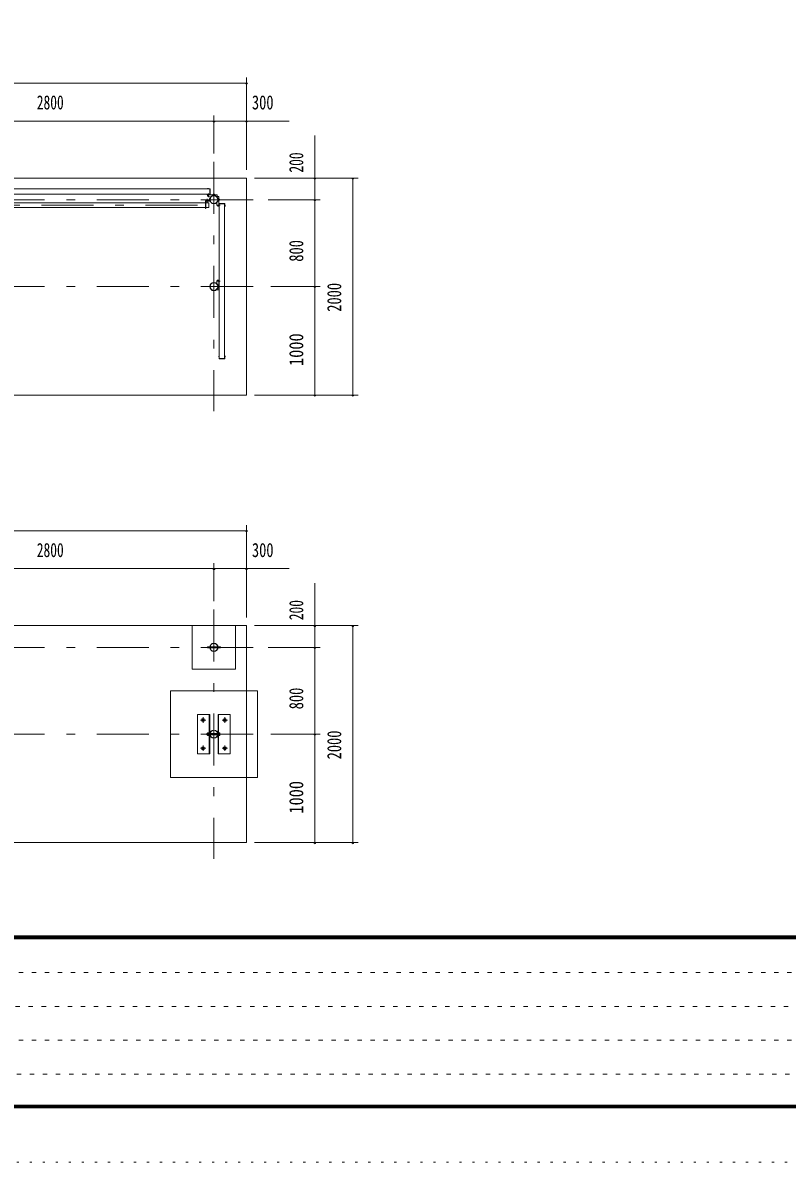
# Model space of a CAD drawing. Units: millimetres, scale not verified. Extents: x -23352 to 23352, y -10500 to 10500.
# Drawn here: x 2228 to 9273, y -10500 to 0 of the extents above; entities that cross this region are included whole.
import ezdxf
from ezdxf.enums import TextEntityAlignment as Align

# ---------------------------------------------------------------- set-up
doc = ezdxf.new("R2010")
doc.units = ezdxf.units.MM
doc.header["$LTSCALE"] = 40
for name, pattern in [('USER1', [3, 1, -2]), ('USER3', [24, 12, -5, 2, -5]), ('USER4', [3, 0.5, -2.5])]:
    doc.linetypes.add(name, pattern=pattern)
for name, color, linetype, lineweight in [('0-2_1-0BOLD', 7, 'Continuous', 18), ('0-3_1-2CENTER', 3, 'USER3', 18), ('0-4_1-4THIN', 4, 'Continuous', 18), ('0-5_1-5DIM', 3, 'Continuous', 18), ('0-C_F-F', 5, 'Continuous', 18), ('0-D_F-E_J_ADD', 5, 'USER4', 18)]:
    doc.layers.add(name, color=color, linetype=linetype, lineweight=lineweight)
doc.styles.add('ＭＳ ゴシック', font='')
doc.styles.get('ＭＳ ゴシック').set_extended_font_data('MS Gothic')

msp = doc.modelspace()

# ---------------------------------------------------------------- linework, layer by layer
at = {"layer": '0-2_1-0BOLD'}
for p, q in [((-3660.45, -1430.33), (4289.55, -1430.33)), ((4289.55, -1430.33), (4289.55, -3430.33)), ((1226.55, -1531.67), (3952.55, -1531.67)), ((3924.55, -1531.27), (3924.55, -1531.67)), ((3926.15, -1529.67), (3952.95, -1529.67)), ((3952.95, -1531.27), (3926.15, -1531.27)), ((3926.15, -1531.67), (3926.15, -1531.27)), ((3931.05, -1529.67), (3931.15, -1528.56)), ((3931.05, -1529.39), (3931.05, -1529.67)), ((3938.05, -1529.67), (3937.96, -1528.56)), ((3952.55, -1580.67), (3952.55, -1531.67)), ((3952.95, -1581.07), (3952.95, -1531.27)), ((3954.55, -1531.27), (3954.55, -1581.07)), ((1226.55, -1580.67), (3952.55, -1580.67)), ((1267.7, -1658.13), (3911.41, -1658.13)), ((3916.61, -1640.33), (3946.21, -1640.33)), ((3946.21, -1643.53), (3916.61, -1643.53)), ((3924.55, -1581.07), (3924.55, -1580.67)), ((3926.15, -1581.07), (3926.15, -1580.67)), ((3952.95, -1581.07), (3926.15, -1581.07)), ((3952.95, -1582.67), (3926.15, -1582.67)), ((3929.55, -1594.18), (3929.55, -1584.18)), ((4019.55, -1584.18), (3929.55, -1584.18)), ((3961.78, -1604.18), (3939.55, -1604.18)), ((4015.7, -1658.11), (4015.7, -1680.33)), ((4019.55, -1595.16), (4019.55, -1584.18)), ((4024.72, -1600.33), (4035.7, -1600.33)), ((4035.7, -1600.33), (4035.7, -1690.33)), ((4037.21, -1666.93), (4037.21, -1693.73)), ((4088.61, -1665.33), (4038.81, -1665.33)), ((4038.81, -1666.93), (4088.61, -1666.93)), ((4038.81, -1666.93), (4038.81, -1693.73)), ((4088.21, -3093.33), (4088.21, -1667.33)), ((4088.61, -1666.93), (4088.61, -1693.73)), ((4090.21, -1693.73), (4090.21, -1666.93)), ((3911.41, -1700.83), (1267.7, -1700.83)), ((4025.7, -1690.33), (4035.7, -1690.33)), ((4038.81, -1693.73), (4039.21, -1693.73)), ((4038.81, -1695.33), (4039.21, -1695.33)), ((4088.21, -1693.73), (4088.61, -1693.73)), ((4088.61, -1695.33), (4088.21, -1695.33)), ((4090.21, -1681.83), (4091.33, -1681.93)), ((4090.21, -1688.83), (4091.33, -1688.73)), ((4090.5, -1688.83), (4090.21, -1688.83)), ((4015.7, -2380.33), (4015.7, -2402.55)), ((4025.7, -2370.33), (4035.7, -2370.33)), ((4035.7, -2460.33), (4035.7, -2370.33)), ((4024.72, -2460.33), (4035.7, -2460.33)), ((4037.21, -3071.83), (4036.09, -3071.93)), ((4037.21, -3078.83), (4036.09, -3078.73)), ((4036.92, -3078.83), (4037.21, -3078.83)), ((4037.21, -3093.73), (4037.21, -3066.93)), ((4038.81, -3065.33), (4039.21, -3065.33)), ((4038.81, -3093.73), (4038.81, -3066.93)), ((4038.81, -3066.93), (4039.21, -3066.93)), ((4038.81, -3093.73), (4088.61, -3093.73)), ((4088.61, -3095.33), (4038.81, -3095.33)), ((4039.21, -3093.33), (4088.21, -3093.33)), ((4088.61, -3065.33), (4088.21, -3065.33)), ((4088.21, -3066.93), (4088.61, -3066.93)), ((4088.61, -3093.73), (4088.61, -3066.93)), ((4090.21, -3066.93), (4090.21, -3093.73)), ((4090.21, -3071.83), (4091.33, -3071.93)), ((4090.21, -3078.83), (4091.33, -3078.73)), ((4090.5, -3078.83), (4090.21, -3078.83)), ((4289.55, -3430.33), (-3660.45, -3430.33)), ((-3660.45, -5555.33), (4289.55, -5555.33)), ((3789.55, -5555.32), (3789.55, -5955.32)), ((4189.55, -5555.32), (3789.55, -5555.32)), ((4189.55, -5955.32), (4189.55, -5555.32)), ((4289.55, -5555.33), (4289.55, -7555.32)), ((3929.55, -5749.32), (3929.55, -5761.32)), ((3929.55, -5749.32), (3951.88, -5749.32)), ((3929.55, -5761.32), (3951.88, -5761.32)), ((3954.72, -5749.32), (4024.39, -5749.32)), ((3954.72, -5761.32), (4024.39, -5761.32)), ((4027.23, -5749.32), (4049.55, -5749.32)), ((4027.23, -5761.32), (4049.55, -5761.32)), ((4049.55, -5749.32), (4049.55, -5761.32)), ((3789.55, -5955.32), (4189.55, -5955.32)), ((3946.9, -6735.32), (3946.9, -6375.32)), ((4032.2, -6375.32), (4032.2, -6735.32)), ((3930.7, -6549.32), (3927.4, -6549.32)), ((3930.7, -6561.32), (3927.4, -6561.32)), ((3940.7, -6549.55), (3931.71, -6549.55)), ((3940.7, -6561.1), (3931.71, -6561.1)), ((3940.7, -6552.32), (3943.7, -6555.32)), ((3943.7, -6558.32), (3940.7, -6555.32)), ((3940.7, -6567.52), (3943.7, -6567.52)), ((3943.7, -6567.82), (3946.9, -6567.82)), ((3954.72, -6549.32), (4024.39, -6549.32)), ((4024.39, -6561.32), (3954.72, -6561.32)), ((3975.41, -6549.32), (3975.41, -6561.32)), ((4035.4, -6567.82), (4032.2, -6567.82)), ((4035.4, -6549.55), (4042.4, -6549.55)), ((4042.4, -6561.1), (4035.4, -6561.1)), ((4042.4, -6566.87), (4035.4, -6566.87)), ((4289.55, -7555.32), (-3660.45, -7555.32))]:
    msp.add_line(p, q, dxfattribs=at)
for points in [[(3914.6, -1645.53), (3914.6, -1711.33), (3911.41, -1711.33), (3911.41, -1645.53)], [(3914.6, -1658.13), (3943.45, -1658.13), (3943.45, -1700.83), (3914.6, -1700.83)], [(3948.21, -1638.33), (3948.21, -1618.33), (3951.41, -1618.33), (3951.41, -1638.33)], [(4039.21, -3093.33), (4039.21, -1667.33), (4088.21, -1667.33)], [(3930.7, -6545.52), (3931.71, -6543.78), (3940.7, -6543.78)], [(3930.7, -6545.52), (3930.7, -6565.12), (3931.71, -6566.87), (3940.7, -6566.87)], [(3943.7, -6543.12), (3940.7, -6543.12), (3940.7, -6567.52)], [(3943.7, -6567.82), (3943.7, -6542.82), (3946.9, -6542.82)], [(4035.4, -6567.82), (4035.4, -6542.82), (4032.2, -6542.82)], [(4035.4, -6543.78), (4042.4, -6543.78), (4043.41, -6545.52), (4043.41, -6565.12), (4042.4, -6566.87)]]:
    msp.add_lwpolyline(points, dxfattribs=at)
for points in [[(3589.55, -6955.32), (3589.55, -6155.32), (4389.55, -6155.32), (4389.55, -6955.32)], [(3839.4, -6735.32), (3839.4, -6375.32), (3951.4, -6375.32), (3951.4, -6735.32)], [(4027.7, -6375.32), (4139.71, -6375.32), (4139.71, -6735.32), (4027.7, -6735.32)], [(3895.33, -6435.32), (3883.78, -6435.32), (3878.01, -6425.32), (3883.78, -6415.32), (3895.33, -6415.32), (3901.1, -6425.32)], [(4083.78, -6435.32), (4095.33, -6435.32), (4101.1, -6425.32), (4095.33, -6415.32), (4083.78, -6415.32), (4078.01, -6425.32)], [(3927.4, -6549.33), (3925.4, -6551.32), (3925.4, -6559.32), (3927.4, -6561.32)], [(3883.78, -6695.32), (3895.33, -6695.32), (3901.1, -6685.32), (3895.33, -6675.32), (3883.78, -6675.32), (3878.01, -6685.32)], [(4083.78, -6695.32), (4095.33, -6695.32), (4101.1, -6685.32), (4095.33, -6675.32), (4083.78, -6675.32), (4078.01, -6685.32)]]:
    msp.add_lwpolyline(points, close=True, dxfattribs=at)
for centre, radius in [((3989.55, -1630.33), 38.15), ((3989.56, -1630.33), 38.15), ((3989.55, -1630.33), 35.35), ((3989.56, -1630.33), 35.35), ((3989.55, -2430.33), 38.15), ((3989.55, -2430.33), 35.35), ((3989.55, -5755.32), 38.15), ((3989.55, -5755.32), 35.35), ((3889.55, -6425.32), 14.5), ((3889.55, -6425.32), 9.8), ((3889.55, -6425.32), 4.4), ((4089.55, -6425.32), 14.5), ((4089.55, -6425.32), 9.8), ((4089.55, -6425.32), 4.4), ((3989.55, -6555.32), 38.15), ((3989.55, -6555.32), 35.35), ((3889.55, -6685.32), 14.5), ((3889.55, -6685.32), 9.8), ((3889.55, -6685.32), 4.4), ((4089.55, -6685.32), 14.5), ((4089.55, -6685.32), 9.8), ((4089.55, -6685.32), 4.4)]:
    msp.add_circle(centre, radius, dxfattribs=at)
for centre, radius, start, end in [((3926.15, -1531.27), 1.6, 90, 180), ((3932.45, -1528.67), 1.3, 105.88085, 175), ((3934.55, -1536.07), 9, 74.11915, 105.88085), ((3936.66, -1528.67), 1.3, 5, 74.11915), ((3952.95, -1531.27), 1.6, 0, 90), ((3916.61, -1645.53), 5.2, 90, 180), ((3916.61, -1645.53), 2, 90, 180), ((3926.15, -1581.07), 1.6, 180, 270), ((3939.55, -1594.18), 10, 180, 270), ((3946.21, -1638.33), 2, 270, 0), ((3946.21, -1638.33), 5.2, 270, 0), ((3952.95, -1581.07), 1.6, 270, 0), ((4014.55, -1595.16), 5, 234.59346, 0), ((4024.72, -1605.33), 5, 90, 215.40654), ((4038.81, -1666.93), 1.6, 90, 180), ((4088.61, -1666.93), 1.6, 0, 90), ((4025.7, -1680.33), 10, 180, 270), ((4038.81, -1693.73), 1.6, 180, 270), ((4088.61, -1693.73), 1.6, 270, 0), ((4091.21, -1683.22), 1.3, 15.88085, 85), ((4091.21, -1687.44), 1.3, 275, 344.11915), ((4083.81, -1685.33), 9, 344.11915, 15.88085), ((4025.7, -2380.33), 10, 90, 180), ((4025.7, -2380.33), 10, 90, 180), ((4024.72, -2455.33), 5, 144.59346, 270), ((4043.61, -3075.33), 9, 164.11915, 195.88085), ((4036.2, -3073.22), 1.3, 95, 164.11915), ((4036.2, -3077.44), 1.3, 195.88085, 265), ((4038.81, -3066.93), 1.6, 90, 180), ((4038.81, -3093.73), 1.6, 180, 270), ((4088.61, -3066.93), 1.6, 0, 90), ((4088.61, -3093.73), 1.6, 270, 0), ((4091.21, -3073.22), 1.3, 15.88085, 85), ((4091.21, -3077.44), 1.3, 275, 344.11915), ((4083.81, -3075.33), 9, 344.11915, 15.88085), ((3935.34, -6546.66), 4.63, 180, 218.53143), ((3947.73, -6555.32), 17.02, 160.16867, 199.82912), ((3935.34, -6563.98), 4.63, 141.45377, 180), ((4026.38, -6555.32), 17.02, 340.17088, 19.83133), ((4038.77, -6563.98), 4.63, 0, 38.54623), ((4038.77, -6546.66), 4.63, 321.46857, 360)]:
    msp.add_arc(centre, radius, start, end, dxfattribs=at)
at = {"layer": '0-3_1-2CENTER'}
for p, q in [((3989.55, -1280.33), (3989.55, -3580.33)), ((3934.55, -1534.27), (3934.55, -1526.67)), ((3939.55, -1572.47), (3939.55, -1597.47)), ((-3810.45, -1630.33), (4439.56, -1630.33)), ((-3360.45, -1679.48), (3989.56, -1679.48)), ((3926.41, -1621.33), (3926.41, -1663.13)), ((3934.55, -1585.67), (3934.55, -1578.07)), ((4047.41, -1680.33), (4022.41, -1680.33)), ((4034.21, -1685.33), (4041.81, -1685.33)), ((4085.61, -1685.33), (4093.21, -1685.33)), ((4045.9, -2380.33), (4020.9, -2380.33)), ((-3810.45, -2430.33), (4439.56, -2430.33)), ((4034.21, -3075.33), (4041.81, -3075.33)), ((4085.61, -3075.33), (4093.21, -3075.33)), ((3989.55, -5405.33), (3989.55, -7705.32)), ((-3810.45, -5755.32), (4439.56, -5755.32)), ((3889.55, -6450.32), (3889.55, -6400.32)), ((4089.55, -6400.32), (4089.55, -6450.32)), ((3914.55, -6425.32), (3864.56, -6425.32)), ((4064.55, -6425.32), (4114.55, -6425.32)), ((-3810.45, -6555.32), (4439.56, -6555.32)), ((3864.56, -6685.32), (3914.55, -6685.32)), ((3889.55, -6710.32), (3889.55, -6660.32)), ((4114.55, -6685.32), (4064.55, -6685.32)), ((4089.55, -6710.32), (4089.55, -6660.32))]:
    msp.add_line(p, q, dxfattribs=at)
at = {"layer": '0-4_1-4THIN'}
for p, q in [((3997.05, -1584.18), (3982.05, -1584.18)), ((3984.65, -1578.98), (3994.45, -1578.98)), ((3986.67, -1579.48), (3986.67, -1582.98)), ((3992.44, -1579.48), (3992.44, -1582.98)), ((3994.45, -1578.98), (3995.33, -1579.48)), ((3995.33, -1579.48), (3995.33, -1582.98)), ((4035.7, -1622.83), (4035.7, -1637.83)), ((4040.4, -1624.55), (4036.9, -1624.55)), ((4040.4, -1627.44), (4036.9, -1627.44)), ((4040.4, -1633.21), (4036.9, -1633.21)), ((4040.9, -1625.43), (4040.4, -1624.55)), ((4040.9, -1635.23), (4040.9, -1625.43)), ((4039.21, -2424.55), (4036.9, -2424.55)), ((4039.21, -2427.44), (4036.9, -2427.44)), ((4039.21, -2433.22), (4036.9, -2433.22)), ((4039.21, -2436.1), (4036.9, -2436.1)), ((3930.7, -6550.92), (3925.8, -6550.92)), ((3925.8, -6559.72), (3930.7, -6559.72))]:
    msp.add_line(p, q, dxfattribs=at)
for points in [[(3997.05, -1584.18), (3997.05, -1582.98), (3982.05, -1582.98), (3982.05, -1584.18)], [(3984.65, -1578.98), (3983.78, -1579.48), (3983.78, -1582.98)], [(4035.7, -1622.83), (4036.9, -1622.83), (4036.9, -1637.83), (4035.7, -1637.83)], [(4040.9, -1635.23), (4040.4, -1636.1), (4036.9, -1636.1)], [(4035.7, -2437.83), (4036.9, -2437.83), (4036.9, -2422.83), (4035.7, -2422.83)], [(3954.48, -6550.92), (3975.41, -6550.92), (3978.18, -6549.32)], [(3978.18, -6561.32), (3975.41, -6559.72), (3954.48, -6559.72)]]:
    msp.add_lwpolyline(points, dxfattribs=at)
for centre in [(3889.55, -6425.32), (4089.55, -6425.32), (3889.55, -6685.32), (4089.55, -6685.32)]:
    msp.add_circle(centre, 6, dxfattribs=at)
for centre, radius, start, end in [((3985.22, -1581.3), 2.32, 51.46857, 90), ((3989.56, -1587.49), 8.51, 70.17088, 109.83133), ((3993.88, -1581.29), 2.32, 90, 128.54623), ((4038.59, -1626), 2.32, 321.45377, 0), ((4032.39, -1630.33), 8.51, 340.16867, 19.82912), ((4038.59, -1634.66), 2.32, 0, 38.53143)]:
    msp.add_arc(centre, radius, start, end, dxfattribs=at)
at = {"layer": '0-5_1-5DIM'}
for p, q in [((4289.55, -505.33), (4289.55, -1355.33)), ((-3660.45, -555.33), (4289.55, -555.33)), ((-3660.45, -555.33), (4289.55, -555.33)), ((4299.55, -555.33), (4279.55, -555.33)), ((1189.55, -905.33), (3989.55, -905.33)), ((3999.56, -905.33), (3979.56, -905.33)), ((3989.55, -1205.33), (3989.55, -855.33)), ((3989.55, -905.33), (4289.55, -905.33)), ((4299.55, -905.33), (4279.55, -905.33)), ((4289.55, -905.33), (4682.05, -905.33)), ((4919.56, -3430.33), (4919.56, -1037.83)), ((4364.55, -1430.33), (5319.56, -1430.33)), ((4929.56, -1430.33), (4909.56, -1430.33)), ((4919.56, -1630.33), (4919.56, -1430.33)), ((5279.56, -1430.33), (5259.56, -1430.33)), ((5269.55, -1430.33), (5269.55, -3430.33)), ((5269.55, -1430.33), (5269.55, -3430.33)), ((4969.56, -1630.33), (4489.56, -1630.33)), ((4929.56, -1630.33), (4909.56, -1630.33)), ((4919.56, -2430.33), (4919.56, -1630.33)), ((4514.55, -2430.33), (4969.56, -2430.33)), ((4929.56, -2430.33), (4909.56, -2430.33)), ((4919.56, -3430.33), (4919.56, -2430.33)), ((5319.56, -3430.33), (4364.55, -3430.33)), ((4929.56, -3430.33), (4909.56, -3430.33)), ((5279.56, -3430.33), (5259.56, -3430.33)), ((-3660.45, -4680.32), (4289.55, -4680.32)), ((-3660.45, -4680.32), (4289.55, -4680.32)), ((4299.55, -4680.32), (4279.55, -4680.32)), ((4289.55, -4630.33), (4289.55, -5480.32)), ((1189.55, -5030.33), (3989.55, -5030.33)), ((3999.56, -5030.33), (3979.56, -5030.33)), ((3989.55, -5330.33), (3989.55, -4980.33)), ((3989.55, -5030.33), (4289.55, -5030.33)), ((4299.55, -5030.33), (4279.55, -5030.33)), ((4289.55, -5030.33), (4682.05, -5030.33)), ((4919.56, -7555.33), (4919.56, -5162.82)), ((4364.55, -5555.32), (5319.56, -5555.32)), ((4929.56, -5555.32), (4909.56, -5555.32)), ((4919.56, -5755.32), (4919.56, -5555.32)), ((5279.56, -5555.32), (5259.56, -5555.32)), ((5269.55, -5555.32), (5269.55, -7555.33)), ((5269.55, -5555.32), (5269.55, -7555.33)), ((4969.56, -5755.32), (4489.56, -5755.32)), ((4929.56, -5755.32), (4909.56, -5755.32)), ((4919.56, -6555.32), (4919.56, -5755.32)), ((4514.55, -6555.32), (4969.56, -6555.32)), ((4929.56, -6555.32), (4909.56, -6555.32)), ((4919.56, -7555.33), (4919.56, -6555.32)), ((5319.56, -7555.33), (4364.55, -7555.33)), ((4929.56, -7555.33), (4909.56, -7555.33)), ((5279.56, -7555.33), (5259.56, -7555.33))]:
    msp.add_line(p, q, dxfattribs=at)
for centre in [(4289.55, -555.33), (3989.56, -905.33), (4289.55, -905.33), (4919.56, -1430.33), (5269.56, -1430.33), (4919.56, -1630.33), (4919.56, -2430.33), (4919.56, -3430.33), (5269.56, -3430.33), (4289.55, -4680.32), (3989.56, -5030.33), (4289.55, -5030.33), (4919.56, -5555.32), (5269.56, -5555.32), (4919.56, -5755.32), (4919.56, -6555.32), (4919.56, -7555.33), (5269.56, -7555.33)]:
    msp.add_arc(centre, 10, 180, 0, dxfattribs=at)
at = {"layer": '0-C_F-F'}
for p, q in [((-5823.13, -8415), (22826.87, -8415)), ((22826.87, -8417.5), (-5823.13, -8417.5)), ((-5823.13, -8420), (22826.87, -8420)), ((22826.87, -8422.5), (-5823.13, -8422.5)), ((-5823.13, -8425), (22826.87, -8425)), ((22826.87, -8427.5), (-5823.13, -8427.5)), ((-5823.13, -8430), (22826.87, -8430)), ((22826.87, -8432.5), (-5823.13, -8432.5)), ((-5823.13, -8435), (22826.87, -8435)), ((22826.87, -8437.5), (-5823.13, -8437.5)), ((-5823.13, -8440), (22826.87, -8440))]:
    msp.add_line(p, q, dxfattribs=at)
at = {"layer": '0-C_F-F', "color": 6, "linetype": 'USER1'}
for p, q in [((-5848.13, -8752), (12401.88, -8752)), ((12401.88, -9064), (-5848.13, -9064)), ((-5848.13, -9376), (12401.88, -9376)), ((9893.88, -9688), (-5848.13, -9688))]:
    msp.add_line(p, q, dxfattribs=at)
at = {"layer": '0-C_F-F'}
for points in [[(-5848.13, 10100), (-5848.13, -10000), (22851.87, -10000), (22851.87, 10100)], [(-5845.63, 10097.5), (22849.37, 10097.5), (22849.37, -9997.5), (-5845.63, -9997.5)], [(-5843.13, 10095), (-5843.13, -9995), (22846.87, -9995), (22846.87, 10095)], [(-5840.63, 10092.5), (22844.37, 10092.5), (22844.37, -9992.5), (-5840.63, -9992.5)], [(-5838.13, 10090), (22841.87, 10090), (22841.87, -9990), (-5838.13, -9990)], [(-5835.63, 10087.5), (22839.37, 10087.5), (22839.37, -9987.5), (-5835.63, -9987.5)], [(-5833.13, 10085), (22836.87, 10085), (22836.87, -9985), (-5833.13, -9985)], [(-5830.63, 10082.5), (-5830.63, -9982.5), (22834.37, -9982.5), (22834.37, 10082.5)], [(-5828.13, 10080), (-5828.13, -9980), (22831.87, -9980), (22831.87, 10080)], [(-5825.63, 10077.5), (-5825.63, -9977.5), (22829.37, -9977.5), (22829.37, 10077.5)], [(-5823.13, 10075), (22826.87, 10075), (22826.87, -9975), (-5823.13, -9975)]]:
    msp.add_lwpolyline(points, close=True, dxfattribs=at)
at = {"layer": '0-D_F-E_J_ADD'}
msp.add_lwpolyline([(-6348.13, 10500), (-6348.13, -10500), (23351.87, -10500), (23351.87, 10500)], close=True, dxfattribs=at)

# ---------------------------------------------------------------- texts
at = {"layer": '0-5_1-5DIM', "color": 7, "style": 'ＭＳ ゴシック'}
for s, width, p in [('2800', 0.7, (2357.05, -837.57)), ('300', 0.75, (4339.55, -837.57)), ('2800', 0.7, (2357.05, -4962.56)), ('300', 0.75, (4339.55, -4962.56))]:
    msp.add_text(s, height=130.2, dxfattribs=dict(at, width=width)).set_placement(p, align=Align.BOTTOM_LEFT)
for s, width, p in [('200', 0.7, (4851.79, -1380.33)), ('800', 0.75, (4851.79, -2201.58)), ('2000', 0.75, (5201.79, -2662.83)), ('1000', 0.85, (4851.79, -3162.83)), ('200', 0.7, (4851.79, -5505.32)), ('800', 0.75, (4851.79, -6326.57)), ('2000', 0.75, (5201.79, -6787.83)), ('1000', 0.85, (4851.79, -7287.83))]:
    msp.add_text(s, height=130.2, rotation=90, dxfattribs=dict(at, width=width)).set_placement(p, align=Align.BOTTOM_LEFT)

doc.saveas('drawing.dxf')
